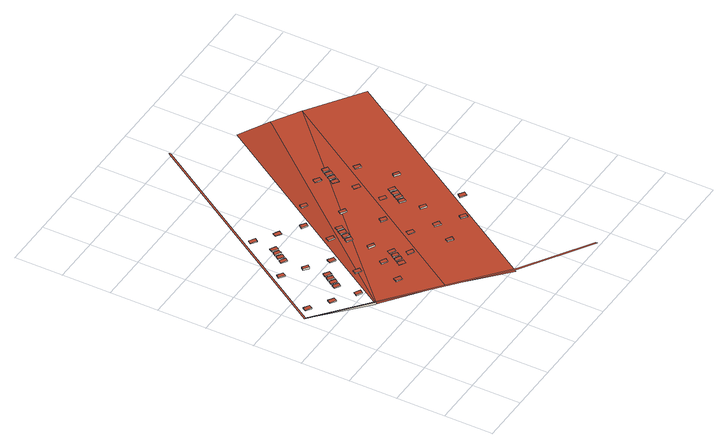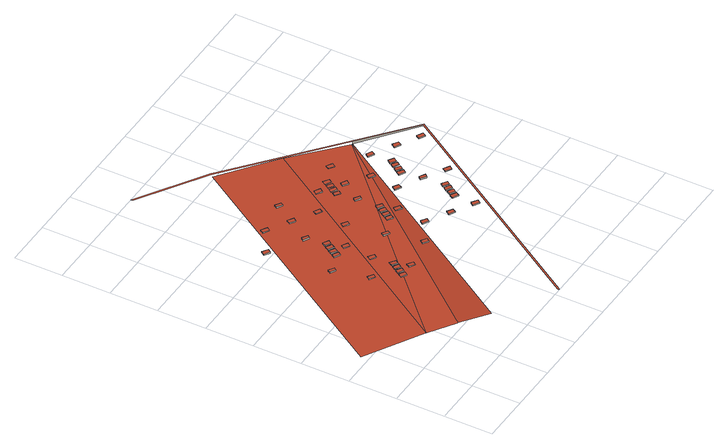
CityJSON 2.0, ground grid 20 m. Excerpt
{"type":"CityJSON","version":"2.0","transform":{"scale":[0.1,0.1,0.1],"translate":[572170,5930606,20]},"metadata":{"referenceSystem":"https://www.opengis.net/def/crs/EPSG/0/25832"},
"CityObjects":{
"building1":{"type":"Building","attributes":{"Grundfläche 2D":"20958.267702","Grundhöhe NN":"5.022"},"children":["building1-1","building1-2","building1-3","building1-4","building1-5","building1-6","building1-7","building1-8","building1-9","building1-10","building1-11","building1-12","building1-13","building1-14","building1-15","building1-16","building1-17","building1-18","building1-19","building1-20","building1-21","building1-22","building1-23","building1-24","building1-25","building1-26","building1-27","building1-28","building1-29","building1-30","building1-31","building1-32","building1-33","building1-34","building1-35","building1-36","building1-37","building1-38","building1-39","building1-40","building1-41","building1-42","building1-43","building1-44","building1-45","building1-46","building1-47","building1-48","building1-49","building1-50","building1-51","building1-52","building1-53"],"geometry":[{"type":"MultiSurface","lod":"3","boundaries":[[[0,1,2,3,4,5]],[[6,7,8,9,10,11,12,13,3,2,1,14,15,16,17,18,19,20,21]],[[4,22,23,24,25,26,27,5]],[[28,29,30,31,32]],[[25,24,23,22,4,33,34,35,36,37,38,39,40,41,42,43,44,45,26]],[[43,42,41,40,39,38,37,36,35,34,33,31,30,44]]],"semantics":{"surfaces":[{"type":"WallSurface"},{"type":"RoofSurface"}],"values":[0,1,1,1,1,1]}}]},
"building1-1":{"type":"BuildingInstallation","parents":["building1"],"geometry":[{"type":"MultiSurface","lod":"3","boundaries":[[[46,47,48,49]],[[49,48,50,51]],[[46,49,51,52]],[[47,46,52,53]],[[48,47,53,50]]],"semantics":{"surfaces":[{"type":"RoofSurface"},{"type":"WallSurface"}],"values":[0,1,1,1,1]}}]},
"building1-2":{"type":"BuildingInstallation","parents":["building1"],"geometry":[{"type":"MultiSurface","lod":"3","boundaries":[[[54,55,56,57]],[[57,56,58,59]],[[54,57,59,60]],[[55,54,60,61]],[[56,55,61,58]]],"semantics":{"surfaces":[{"type":"RoofSurface"},{"type":"WallSurface"}],"values":[0,1,1,1,1]}}]},
"building1-3":{"type":"BuildingInstallation","parents":["building1"],"geometry":[{"type":"MultiSurface","lod":"3","boundaries":[[[62,63,64,65]],[[65,64,66,67]],[[62,65,67,68]],[[63,62,68,69]],[[64,63,69,66]]],"semantics":{"surfaces":[{"type":"RoofSurface"},{"type":"WallSurface"}],"values":[0,1,1,1,1]}}]},
"building1-4":{"type":"BuildingInstallation","parents":["building1"],"geometry":[{"type":"MultiSurface","lod":"3","boundaries":[[[70,71,72,73]],[[73,72,74,75]],[[70,73,75,76]],[[71,70,76,77]],[[72,71,77,74]]],"semantics":{"surfaces":[{"type":"RoofSurface"},{"type":"WallSurface"}],"values":[0,1,1,1,1]}}]},
"building1-5":{"type":"BuildingInstallation","parents":["building1"],"geometry":[{"type":"MultiSurface","lod":"3","boundaries":[[[78,79,80,81]],[[82,83,81,80]],[[78,81,83,84]],[[84,85,79,78]],[[80,79,85,82]]],"semantics":{"surfaces":[{"type":"RoofSurface"},{"type":"WallSurface"}],"values":[0,1,1,1,1]}}]},
"building1-6":{"type":"BuildingInstallation","parents":["building1"],"geometry":[{"type":"MultiSurface","lod":"3","boundaries":[[[86,87,88,89]],[[89,88,90,91]],[[86,89,91,92]],[[87,86,92,93]],[[88,87,93,90]]],"semantics":{"surfaces":[{"type":"RoofSurface"},{"type":"WallSurface"}],"values":[0,1,1,1,1]}}]},
"building1-7":{"type":"BuildingInstallation","parents":["building1"],"geometry":[{"type":"MultiSurface","lod":"3","boundaries":[[[94,95,96,97]],[[97,96,98,99]],[[94,97,99,100]],[[95,94,100,101]],[[96,95,101,98]]],"semantics":{"surfaces":[{"type":"RoofSurface"},{"type":"WallSurface"}],"values":[0,1,1,1,1]}}]},
"building1-8":{"type":"BuildingInstallation","parents":["building1"],"geometry":[{"type":"MultiSurface","lod":"3","boundaries":[[[102,103,104,105]],[[105,104,106,107]],[[102,105,107,108]],[[103,102,108,109]],[[104,103,109,106]]],"semantics":{"surfaces":[{"type":"RoofSurface"},{"type":"WallSurface"}],"values":[0,1,1,1,1]}}]},
"building1-9":{"type":"BuildingInstallation","parents":["building1"],"geometry":[{"type":"MultiSurface","lod":"3","boundaries":[[[110,111,112,113]],[[113,112,114,115]],[[110,113,115,116]],[[111,110,116,117]],[[112,111,117,114]]],"semantics":{"surfaces":[{"type":"RoofSurface"},{"type":"WallSurface"}],"values":[0,1,1,1,1]}}]},
"building1-10":{"type":"BuildingInstallation","parents":["building1"],"geometry":[{"type":"MultiSurface","lod":"3","boundaries":[[[118,119,120,121]],[[121,120,122,123]],[[118,121,123,124]],[[119,118,124,125]],[[120,119,125,122]]],"semantics":{"surfaces":[{"type":"RoofSurface"},{"type":"WallSurface"}],"values":[0,1,1,1,1]}}]},
"building1-11":{"type":"BuildingInstallation","parents":["building1"],"geometry":[{"type":"MultiSurface","lod":"3","boundaries":[[[126,127,128,129]],[[129,128,130,131]],[[126,129,131,132]],[[127,126,132,133]],[[128,127,133,130]]],"semantics":{"surfaces":[{"type":"RoofSurface"},{"type":"WallSurface"}],"values":[0,1,1,1,1]}}]},
"building1-12":{"type":"BuildingInstallation","parents":["building1"],"geometry":[{"type":"MultiSurface","lod":"3","boundaries":[[[134,135,136,137]],[[138,139,135,134]],[[23,140,136,135,139]],[[140,141,137,136]],[[138,134,137,141,22]]],"semantics":{"surfaces":[{"type":"RoofSurface"},{"type":"WallSurface"}],"values":[0,1,1,1,1]}}]},
"building1-13":{"type":"BuildingInstallation","parents":["building1"],"geometry":[{"type":"MultiSurface","lod":"3","boundaries":[[[142,143,144,145]],[[145,144,146,147]],[[142,145,147,148]],[[143,142,148,149]],[[144,143,149,146]]],"semantics":{"surfaces":[{"type":"RoofSurface"},{"type":"WallSurface"}],"values":[0,1,1,1,1]}}]},
"building1-14":{"type":"BuildingInstallation","parents":["building1"],"geometry":[{"type":"MultiSurface","lod":"3","boundaries":[[[150,151,152,153]],[[153,152,154,155]],[[150,153,155,156]],[[151,150,156,157]],[[152,151,157,154]]],"semantics":{"surfaces":[{"type":"RoofSurface"},{"type":"WallSurface"}],"values":[0,1,1,1,1]}}]},
"building1-15":{"type":"BuildingInstallation","parents":["building1"],"geometry":[{"type":"MultiSurface","lod":"3","boundaries":[[[158,159,160,161]],[[161,160,162,163]],[[158,161,163,164]],[[159,158,164,165]],[[160,159,165,162]]],"semantics":{"surfaces":[{"type":"RoofSurface"},{"type":"WallSurface"}],"values":[0,1,1,1,1]}}]},
"building1-16":{"type":"BuildingInstallation","parents":["building1"],"geometry":[{"type":"MultiSurface","lod":"3","boundaries":[[[166,167,168,169]],[[170,171,167,166]],[[171,172,168,167]],[[172,173,169,168]],[[173,170,166,169]]],"semantics":{"surfaces":[{"type":"RoofSurface"},{"type":"WallSurface"}],"values":[0,1,1,1,1]}}]},
"building1-17":{"type":"BuildingInstallation","parents":["building1"],"geometry":[{"type":"MultiSurface","lod":"3","boundaries":[[[174,175,176,177]],[[177,176,178,179]],[[174,177,179,180]],[[175,174,180,181]],[[176,175,181,178]]],"semantics":{"surfaces":[{"type":"RoofSurface"},{"type":"WallSurface"}],"values":[0,1,1,1,1]}}]},
"building1-18":{"type":"BuildingInstallation","parents":["building1"],"geometry":[{"type":"MultiSurface","lod":"3","boundaries":[[[182,183,184,185]],[[185,184,186,187]],[[182,185,187,188]],[[183,182,188,189]],[[184,183,189,186]]],"semantics":{"surfaces":[{"type":"RoofSurface"},{"type":"WallSurface"}],"values":[0,1,1,1,1]}}]},
"building1-19":{"type":"BuildingInstallation","parents":["building1"],"geometry":[{"type":"MultiSurface","lod":"3","boundaries":[[[190,191,192,193]],[[193,192,194,195]],[[190,193,195,196]],[[191,190,196,197]],[[192,191,197,194]]],"semantics":{"surfaces":[{"type":"RoofSurface"},{"type":"WallSurface"}],"values":[0,1,1,1,1]}}]},
"building1-20":{"type":"BuildingInstallation","parents":["building1"],"geometry":[{"type":"MultiSurface","lod":"3","boundaries":[[[198,199,200,201]],[[201,200,202,203]],[[198,201,203,204]],[[199,198,204,205]],[[200,199,205,202]]],"semantics":{"surfaces":[{"type":"RoofSurface"},{"type":"WallSurface"}],"values":[0,1,1,1,1]}}]},
"building1-21":{"type":"BuildingInstallation","parents":["building1"],"geometry":[{"type":"MultiSurface","lod":"3","boundaries":[[[206,207,208,209]],[[209,208,210,211]],[[206,209,211,212]],[[207,206,212,213]],[[208,207,213,210]]],"semantics":{"surfaces":[{"type":"RoofSurface"},{"type":"WallSurface"}],"values":[0,1,1,1,1]}}]},
"building1-22":{"type":"BuildingInstallation","parents":["building1"],"geometry":[{"type":"MultiSurface","lod":"3","boundaries":[[[214,215,216,217]],[[217,216,218,219]],[[214,217,219,220]],[[215,214,220,221]],[[216,215,221,218]]],"semantics":{"surfaces":[{"type":"RoofSurface"},{"type":"WallSurface"}],"values":[0,1,1,1,1]}}]},
"building1-23":{"type":"BuildingInstallation","parents":["building1"],"geometry":[{"type":"MultiSurface","lod":"3","boundaries":[[[222,223,224,225]],[[225,224,226,227]],[[222,225,227,228]],[[223,222,228,229]],[[224,223,229,226]]],"semantics":{"surfaces":[{"type":"RoofSurface"},{"type":"WallSurface"}],"values":[0,1,1,1,1]}}]},
"building1-24":{"type":"BuildingInstallation","parents":["building1"],"geometry":[{"type":"MultiSurface","lod":"3","boundaries":[[[230,231,232,233]],[[233,232,234,235]],[[230,233,235,236]],[[231,230,236,237]],[[232,231,237,234]]],"semantics":{"surfaces":[{"type":"RoofSurface"},{"type":"WallSurface"}],"values":[0,1,1,1,1]}}]},
"building1-25":{"type":"BuildingInstallation","parents":["building1"],"geometry":[{"type":"MultiSurface","lod":"3","boundaries":[[[238,239,240,241]],[[241,240,242,243]],[[238,241,243,244]],[[239,238,244,245]],[[240,239,245,242]]],"semantics":{"surfaces":[{"type":"RoofSurface"},{"type":"WallSurface"}],"values":[0,1,1,1,1]}}]},
"building1-26":{"type":"BuildingInstallation","parents":["building1"],"geometry":[{"type":"MultiSurface","lod":"3","boundaries":[[[246,247,248,249]],[[249,248,250,251]],[[246,249,251,252]],[[247,246,252,253]],[[248,247,253,250]]],"semantics":{"surfaces":[{"type":"RoofSurface"},{"type":"WallSurface"}],"values":[0,1,1,1,1]}}]},
"building1-27":{"type":"BuildingInstallation","parents":["building1"],"geometry":[{"type":"MultiSurface","lod":"3","boundaries":[[[254,255,256,257,258]],[[259,260,254,258]],[[260,35,255,254]],[[35,261,256,255]],[[261,262,257,256]],[[259,258,257,262,34]]],"semantics":{"surfaces":[{"type":"RoofSurface"},{"type":"WallSurface"}],"values":[0,1,1,1,1,1]}}]},
"building1-28":{"type":"BuildingInstallation","parents":["building1"],"geometry":[{"type":"MultiSurface","lod":"3","boundaries":[[[263,264,265,266,267]],[[265,264,268,269]],[[270,267,266,265,269,271]],[[263,267,270,272]],[[264,263,272,268]]],"semantics":{"surfaces":[{"type":"RoofSurface"},{"type":"WallSurface"}],"values":[0,1,1,1,1]}}]},
"building1-29":{"type":"BuildingInstallation","parents":["building1"],"geometry":[{"type":"MultiSurface","lod":"3","boundaries":[[[273,274,275,276]],[[276,275,277,278]],[[273,276,278,279]],[[274,273,279,280]],[[275,274,280,277]]],"semantics":{"surfaces":[{"type":"RoofSurface"},{"type":"WallSurface"}],"values":[0,1,1,1,1]}}]},
"building1-30":{"type":"BuildingInstallation","parents":["building1"],"geometry":[{"type":"MultiSurface","lod":"3","boundaries":[[[281,282,283,284]],[[284,283,285,286]],[[281,284,286,287]],[[282,281,287,288]],[[283,282,288,285]]],"semantics":{"surfaces":[{"type":"RoofSurface"},{"type":"WallSurface"}],"values":[0,1,1,1,1]}}]},
"building1-31":{"type":"BuildingInstallation","parents":["building1"],"geometry":[{"type":"MultiSurface","lod":"3","boundaries":[[[289,290,291,292]],[[293,294,290,289]],[[294,295,291,290]],[[295,296,292,291]],[[296,293,289,292]]],"semantics":{"surfaces":[{"type":"RoofSurface"},{"type":"WallSurface"}],"values":[0,1,1,1,1]}}]},
"building1-32":{"type":"BuildingInstallation","parents":["building1"],"geometry":[{"type":"MultiSurface","lod":"3","boundaries":[[[297,298,299,300]],[[300,299,301,302]],[[297,300,302,303]],[[298,297,303,304]],[[299,298,304,301]]],"semantics":{"surfaces":[{"type":"RoofSurface"},{"type":"WallSurface"}],"values":[0,1,1,1,1]}}]},
"building1-33":{"type":"BuildingInstallation","parents":["building1"],"geometry":[{"type":"MultiSurface","lod":"3","boundaries":[[[305,306,307,308]],[[309,310,308,307]],[[305,308,310,311]],[[311,312,306,305]],[[307,306,312,309]]],"semantics":{"surfaces":[{"type":"RoofSurface"},{"type":"WallSurface"}],"values":[0,1,1,1,1]}}]},
"building1-34":{"type":"BuildingInstallation","parents":["building1"],"geometry":[{"type":"MultiSurface","lod":"3","boundaries":[[[313,314,315,316]],[[316,315,317,318]],[[313,316,318,319]],[[314,313,319,320]],[[315,314,320,317]]],"semantics":{"surfaces":[{"type":"RoofSurface"},{"type":"WallSurface"}],"values":[0,1,1,1,1]}}]},
"building1-35":{"type":"BuildingInstallation","parents":["building1"],"geometry":[{"type":"MultiSurface","lod":"3","boundaries":[[[321,322,323,324]],[[325,326,322,321]],[[37,327,323,322,326]],[[327,328,324,323]],[[36,325,321,324,328]]],"semantics":{"surfaces":[{"type":"RoofSurface"},{"type":"WallSurface"}],"values":[0,1,1,1,1]}}]},
"building1-36":{"type":"BuildingInstallation","parents":["building1"],"geometry":[{"type":"MultiSurface","lod":"3","boundaries":[[[329,330,331,332]],[[332,331,333,334]],[[329,332,334,335]],[[330,329,335,336]],[[331,330,336,333]]],"semantics":{"surfaces":[{"type":"RoofSurface"},{"type":"WallSurface"}],"values":[0,1,1,1,1]}}]},
"building1-37":{"type":"BuildingInstallation","parents":["building1"],"geometry":[{"type":"MultiSurface","lod":"3","boundaries":[[[337,338,339,340]],[[340,339,341,342]],[[337,340,342,343]],[[338,337,343,344]],[[339,338,344,341]]],"semantics":{"surfaces":[{"type":"RoofSurface"},{"type":"WallSurface"}],"values":[0,1,1,1,1]}}]},
"building1-38":{"type":"BuildingInstallation","parents":["building1"],"geometry":[{"type":"MultiSurface","lod":"3","boundaries":[[[345,346,347,348]],[[348,347,349,350]],[[345,348,350,351]],[[346,345,351,352]],[[347,346,352,349]]],"semantics":{"surfaces":[{"type":"RoofSurface"},{"type":"WallSurface"}],"values":[0,1,1,1,1]}}]},
"building1-39":{"type":"BuildingInstallation","parents":["building1"],"geometry":[{"type":"MultiSurface","lod":"3","boundaries":[[[353,354,355,356]],[[356,355,357,358]],[[353,356,358,359]],[[354,353,359,360]],[[355,354,360,357]]],"semantics":{"surfaces":[{"type":"RoofSurface"},{"type":"WallSurface"}],"values":[0,1,1,1,1]}}]},
"building1-40":{"type":"BuildingInstallation","parents":["building1"],"geometry":[{"type":"MultiSurface","lod":"3","boundaries":[[[361,362,363,364]],[[364,363,365,366]],[[361,364,366,367]],[[362,361,367,368]],[[363,362,368,365]]],"semantics":{"surfaces":[{"type":"RoofSurface"},{"type":"WallSurface"}],"values":[0,1,1,1,1]}}]},
"building1-41":{"type":"BuildingInstallation","parents":["building1"],"geometry":[{"type":"MultiSurface","lod":"3","boundaries":[[[369,370,371,372]],[[372,371,373,374]],[[369,372,374,375]],[[370,369,375,376]],[[371,370,376,373]]],"semantics":{"surfaces":[{"type":"RoofSurface"},{"type":"WallSurface"}],"values":[0,1,1,1,1]}}]},
"building1-42":{"type":"BuildingInstallation","parents":["building1"],"geometry":[{"type":"MultiSurface","lod":"3","boundaries":[[[377,378,379,380]],[[380,379,381,382]],[[377,380,382,383]],[[378,377,383,384]],[[379,378,384,381]]],"semantics":{"surfaces":[{"type":"RoofSurface"},{"type":"WallSurface"}],"values":[0,1,1,1,1]}}]},
"building1-43":{"type":"BuildingInstallation","parents":["building1"],"geometry":[{"type":"MultiSurface","lod":"3","boundaries":[[[385,386,387,388]],[[388,387,389,390]],[[385,388,390,391]],[[386,385,391,392]],[[387,386,392,389]]],"semantics":{"surfaces":[{"type":"RoofSurface"},{"type":"WallSurface"}],"values":[0,1,1,1,1]}}]},
"building1-44":{"type":"BuildingInstallation","parents":["building1"],"geometry":[{"type":"MultiSurface","lod":"3","boundaries":[[[393,394,395,396]],[[396,395,397,398]],[[393,396,398,399]],[[394,393,399,400]],[[395,394,400,397]]],"semantics":{"surfaces":[{"type":"RoofSurface"},{"type":"WallSurface"}],"values":[0,1,1,1,1]}}]},
"building1-45":{"type":"BuildingInstallation","parents":["building1"],"geometry":[{"type":"MultiSurface","lod":"3","boundaries":[[[401,402,403,404]],[[404,403,405,406]],[[401,404,406,407]],[[402,401,407,408]],[[403,402,408,405]]],"semantics":{"surfaces":[{"type":"RoofSurface"},{"type":"WallSurface"}],"values":[0,1,1,1,1]}}]},
"building1-46":{"type":"BuildingInstallation","parents":["building1"],"geometry":[{"type":"MultiSurface","lod":"3","boundaries":[[[409,410,411,412]],[[412,411,413,414]],[[409,412,414,415]],[[410,409,415,416]],[[411,410,416,413]]],"semantics":{"surfaces":[{"type":"RoofSurface"},{"type":"WallSurface"}],"values":[0,1,1,1,1]}}]},
"building1-47":{"type":"BuildingInstallation","parents":["building1"],"geometry":[{"type":"MultiSurface","lod":"3","boundaries":[[[417,418,419,420]],[[421,422,420,419]],[[417,420,422,423]],[[418,417,423,424]],[[424,421,419,418]]],"semantics":{"surfaces":[{"type":"RoofSurface"},{"type":"WallSurface"}],"values":[0,1,1,1,1]}}]},
"building1-48":{"type":"BuildingInstallation","parents":["building1"],"geometry":[{"type":"MultiSurface","lod":"3","boundaries":[[[425,426,427,428,429]],[[430,431,427,426]],[[431,39,432,429,428,427]],[[38,433,425,429,432]],[[433,430,426,425]]],"semantics":{"surfaces":[{"type":"RoofSurface"},{"type":"WallSurface"}],"values":[0,1,1,1,1]}}]},
"building1-49":{"type":"BuildingInstallation","parents":["building1"],"geometry":[{"type":"MultiSurface","lod":"3","boundaries":[[[434,435,436,437]],[[438,439,435,434]],[[440,436,435,439,41]],[[440,441,437,436]],[[437,441,40,438,434]]],"semantics":{"surfaces":[{"type":"RoofSurface"},{"type":"WallSurface"}],"values":[0,1,1,1,1]}}]},
"building1-50":{"type":"BuildingInstallation","parents":["building1"],"geometry":[{"type":"MultiSurface","lod":"3","boundaries":[[[442,443,444,445]],[[445,444,446,447]],[[442,445,447,448]],[[443,442,448,449]],[[444,443,449,446]]],"semantics":{"surfaces":[{"type":"RoofSurface"},{"type":"WallSurface"}],"values":[0,1,1,1,1]}}]},
"building1-51":{"type":"BuildingInstallation","parents":["building1"],"geometry":[{"type":"MultiSurface","lod":"3","boundaries":[[[450,451,452,453]],[[454,455,451,450]],[[43,456,452,451,455]],[[456,457,453,452]],[[42,454,450,453,457]]],"semantics":{"surfaces":[{"type":"RoofSurface"},{"type":"WallSurface"}],"values":[0,1,1,1,1]}}]},
"building1-52":{"type":"BuildingInstallation","parents":["building1"],"geometry":[{"type":"MultiSurface","lod":"3","boundaries":[[[458,459,460,461]],[[461,460,462,463]],[[458,461,463,464]],[[459,458,464,465]],[[460,459,465,462]]],"semantics":{"surfaces":[{"type":"RoofSurface"},{"type":"WallSurface"}],"values":[0,1,1,1,1]}}]},
"building1-53":{"type":"BuildingInstallation","parents":["building1"],"geometry":[{"type":"MultiSurface","lod":"3","boundaries":[[[466,467,468,469]],[[469,468,470,471]],[[466,469,471,472]],[[467,466,472,473]],[[468,467,473,470]]],"semantics":{"surfaces":[{"type":"RoofSurface"},{"type":"WallSurface"}],"values":[0,1,1,1,1]}}]}
},
"vertices":[
[18,710,14],[18,710,18],[227,535,18],[228,535,18],[228,535,5],[227,535,5],[640,184,18],[641,183,18],[918,7,18],[916,15,18],[644,188,18],[643,189,18],[435,362,18],[434,363,18],[583,1599,18],[580,1600,18],[581,1602,18],[583,1604,18],[582,1605,18],[581,1606,18],[578,1602,18],[10,709,18],[346,679,7],[357,693,7],[897,1348,14],[908,1361,14],[924,1381,14],[810,1454,5],[643,189,5],[1259,1168,5],[1036,1310,16],[434,363,16],[435,362,16],[228,534,5],[493,790,9],[506,802,9],[605,897,10],[616,907,10],[752,1038,12],[756,1043,12],[762,1048,12],[774,1060,12],[780,1065,12],[793,1078,13],[1035,1311,16],[925,1381,14],
[65,747,17],[56,732,17],[79,718,17],[89,733,17],[79,718,12],[89,733,12],[65,747,13],[56,732,13],
[150,693,14],[141,678,14],[164,664,14],[173,679,14],[164,664,9],[173,679,9],[150,693,10],[141,678,10],
[241,635,10],[232,620,10],[255,607,10],[264,622,10],[255,607,5],[264,622,5],[241,635,6],[232,620,6],
[235,724,11],[226,709,11],[248,695,11],[258,710,11],[248,695,7],[258,710,7],[235,724,8],[226,709,8],
[179,924,16],[170,910,16],[193,895,16],[202,910,16],[193,895,12],[202,910,12],[179,924,13],[170,910,13],
[248,744,11],[239,730,11],[262,716,11],[271,730,11],[262,716,7],[271,730,7],[248,744,8],[239,730,8],
[261,765,11],[252,751,11],[275,736,11],[284,750,11],[275,736,7],[284,750,7],[261,765,8],[252,751,8],
[275,785,11],[266,771,11],[289,756,11],[298,771,11],[289,756,7],[298,771,7],[275,785,8],[266,771,8],
[263,868,17],[255,856,17],[277,842,17],[285,854,17],[277,842,9],[285,854,9],[263,868,10],[255,856,10],
[377,549,14],[368,534,14],[391,519,14],[400,534,14],[391,519,11],[400,534,11],[377,549,10],[368,534,10],
[257,959,15],[248,945,15],[271,930,15],[280,944,15],[271,930,11],[280,944,11],[257,959,12],[248,945,12],
[360,671,11],[369,686,11],[346,700,11],[337,685,11],[360,671,7],[369,686,7],[346,700,6],[337,685,6],
[271,979,16],[262,965,16],[284,951,15],[293,965,15],[284,951,11],[293,965,11],[271,979,12],[262,965,12],
[284,1000,16],[275,985,16],[298,972,16],[306,986,16],[298,972,11],[306,986,11],[284,1000,12],[275,985,12],
[354,813,9],[346,797,9],[368,784,9],[377,799,9],[368,784,5],[377,799,5],[354,813,6],[346,797,6],
[311,992,16],[319,1006,16],[296,1020,16],[288,1006,16],[311,992,11],[319,1006,11],[296,1020,12],[288,1006,12],
[437,642,15],[427,627,15],[450,613,15],[460,628,15],[450,613,11],[460,628,11],[437,642,10],[427,627,10],
[296,1109,17],[287,1095,17],[310,1080,17],[320,1094,17],[310,1080,12],[320,1094,12],[296,1109,13],[287,1095,13],
[462,583,15],[453,569,15],[475,554,15],[485,569,15],[475,554,13],[485,569,13],[462,583,12],[453,569,12],
[475,604,15],[466,590,15],[489,576,15],[498,590,15],[489,576,13],[498,590,13],[475,604,12],[466,590,12],
[488,624,15],[479,610,15],[502,596,15],[511,610,15],[502,596,13],[511,610,13],[488,624,12],[479,610,12],
[501,645,15],[492,631,15],[515,617,15],[524,631,15],[515,617,13],[524,631,13],[501,645,12],[492,631,12],
[381,1055,13],[373,1040,13],[395,1026,13],[404,1041,13],[395,1026,9],[404,1041,9],[381,1055,10],[373,1040,10],
[528,584,18],[518,569,18],[541,555,18],[551,570,18],[541,555,15],[551,570,15],[528,584,14],[518,569,14],
[489,724,17],[482,713,17],[504,699,17],[511,710,17],[504,699,11],[511,710,11],[489,724,10],[482,713,10],
[458,877,11],[449,862,11],[472,848,11],[481,863,11],[472,848,8],[481,863,8],[458,877,6],[449,862,6],
[506,801,13],[506,802,13],[483,816,13],[474,802,13],[497,787,13],[497,787,9],[506,801,9],[483,816,8],[474,802,8],
[487,822,13],[510,808,13],[519,822,13],[497,836,13],[496,836,13],[510,808,9],[519,822,9],[496,836,9],[497,836,9],[487,822,9],
[509,857,13],[500,842,13],[523,828,13],[532,843,13],[523,828,9],[532,843,9],[509,857,9],[500,842,9],
[472,998,10],[463,983,10],[486,969,10],[495,984,10],[486,969,5],[495,984,5],[472,998,6],[463,983,6],
[536,849,13],[545,864,13],[523,877,13],[514,863,13],[536,849,9],[545,864,9],[523,877,9],[514,863,9],
[664,497,16],[657,485,16],[679,471,16],[686,483,16],[679,471,10],[686,483,10],[664,497,11],[657,485,11],
[627,640,17],[618,625,17],[641,611,17],[650,626,17],[641,611,14],[650,626,14],[627,640,15],[618,625,15],
[640,762,18],[630,748,18],[653,733,18],[663,747,18],[653,733,15],[663,747,15],[640,762,14],[630,748,14],
[623,886,16],[631,898,16],[608,912,16],[601,900,16],[623,886,11],[631,898,11],[608,912,10],[601,900,10],
[571,1055,11],[562,1040,11],[585,1026,11],[594,1040,11],[585,1026,8],[594,1040,8],[571,1055,6],[562,1040,6],
[718,582,15],[708,568,15],[731,553,15],[740,568,15],[731,553,10],[740,568,10],[718,582,11],[708,568,11],
[808,524,11],[799,510,11],[822,495,11],[831,510,11],[822,495,6],[831,510,6],[808,524,7],[799,510,7],
[777,674,16],[769,662,16],[792,648,16],[800,660,16],[792,648,10],[800,660,10],[777,674,11],[769,662,11],
[745,825,17],[735,810,17],[758,796,17],[768,810,17],[758,796,14],[768,810,14],[745,825,15],[735,810,15],
[767,758,17],[758,743,17],[780,729,17],[789,744,17],[780,729,12],[789,744,12],[767,758,13],[758,743,13],
[780,779,17],[771,764,17],[794,750,17],[802,765,17],[794,750,12],[802,765,12],[780,779,13],[771,764,13],
[793,799,17],[784,785,17],[807,771,17],[816,785,17],[807,771,12],[816,785,12],[793,799,13],[784,785,13],
[753,939,17],[743,925,17],[766,910,17],[776,925,17],[766,910,15],[776,925,15],[753,939,14],[743,925,14],
[716,1082,15],[707,1067,15],[730,1053,15],[739,1067,15],[730,1053,12],[739,1067,12],[716,1082,12],[707,1067,11],
[742,1023,16],[733,1009,16],[755,994,16],[764,1008,16],[755,994,13],[764,1008,13],[742,1023,12],[733,1009,12],
[805,820,17],[797,806,17],[820,792,17],[828,806,17],[820,792,12],[828,806,12],[805,820,13],[797,806,13],
[746,1029,16],[769,1015,16],[778,1029,16],[756,1043,16],[755,1043,16],[769,1015,13],[778,1029,13],[755,1043,12],[746,1029,12],
[782,1035,16],[791,1049,16],[768,1064,16],[759,1050,16],[782,1035,13],[791,1049,13],[768,1064,12],[759,1050,12],
[926,559,10],[936,574,10],[913,589,10],[903,574,10],[913,589,5],[903,574,5],[926,559,6],[936,574,6],
[795,1056,16],[804,1071,16],[782,1085,16],[772,1070,16],[795,1056,13],[804,1071,13],[782,1085,13],[772,1070,12],
[888,849,17],[881,838,17],[903,824,17],[910,835,17],[903,824,10],[910,835,10],[888,849,11],[881,838,11],
[853,994,17],[843,980,17],[866,965,17],[875,979,17],[866,965,14],[875,979,14],[853,994,15],[843,980,15]
]}
